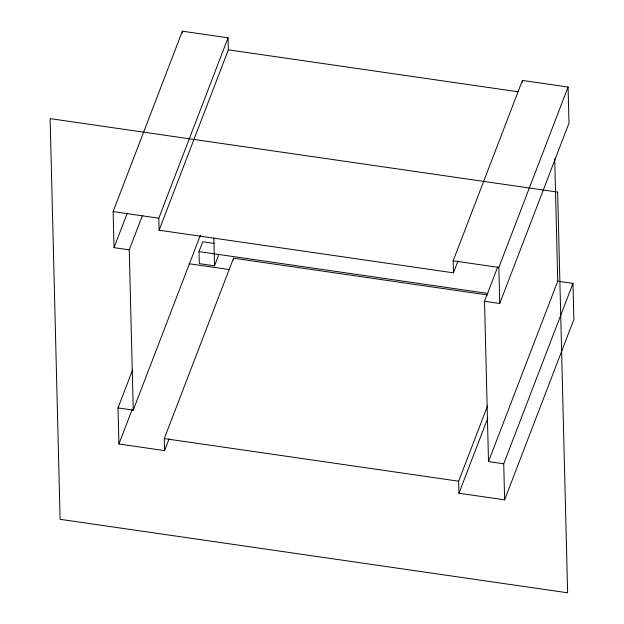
<?xml version="1.0" encoding="UTF-8"?>
<svg xmlns="http://www.w3.org/2000/svg" width="624" height="624" viewBox="0 0 624 624"><rect width="100%" height="100%" fill="white"/><g stroke="black" fill="none" stroke-linecap="round" stroke-linejoin="round"><path stroke-width="0.94" d="M142.475 215.405L129.254 249.85L114.028 247.65L113.131 211.583L182.372 31.2L228.049 37.814L228.345 49.834L159.104 230.217L453.461 272.836L457.985 261.058M114.028 247.65L127.249 213.205M159.104 230.217L158.808 218.197L228.049 37.814M169.112 438.82L164.588 450.606L118.911 443.992L118.014 407.924L132.631 369.853M118.911 443.992L132.132 409.547M118.014 407.924L133.24 410.132L200.398 235.186M218.26 254.14L218.306 255.988L214.531 265.832L199.306 263.624L199.009 251.605L202.784 241.769L214.204 243.422M164.588 450.606L164.291 438.578L233.532 258.196L487.492 294.965M453.461 272.836L453.164 260.816L522.405 80.434L568.082 87.048L568.979 123.107L499.738 303.498L484.513 301.291L488.506 461.565L503.732 463.772L572.972 283.39L557.747 281.182L488.506 461.565M484.513 301.291L497.734 266.846M499.738 303.498L498.841 267.431L568.082 87.048M572.972 283.39L573.869 319.449L504.629 499.84L458.952 493.225L458.648 481.198L487.531 405.967M458.952 493.225L487.828 417.986M228.345 49.834L517.897 91.759M113.131 211.583L158.808 218.197M453.164 260.816L498.841 267.431M199.009 251.605L487.96 293.444M189.111 263.741L229.078 269.529M164.291 438.578L458.648 481.198M554.697 158.792L557.747 281.182M522.405 80.434L522.452 82.282M503.732 463.772L504.629 499.84M233.532 258.196L233.579 260.044M213.845 238.29L214.531 265.832M182.372 31.2L182.419 33.15M129.254 249.85L133.24 410.132M557.645 192.106L50.131 118.622L60.107 519.316L567.622 592.8L557.645 192.106"/></g></svg>
